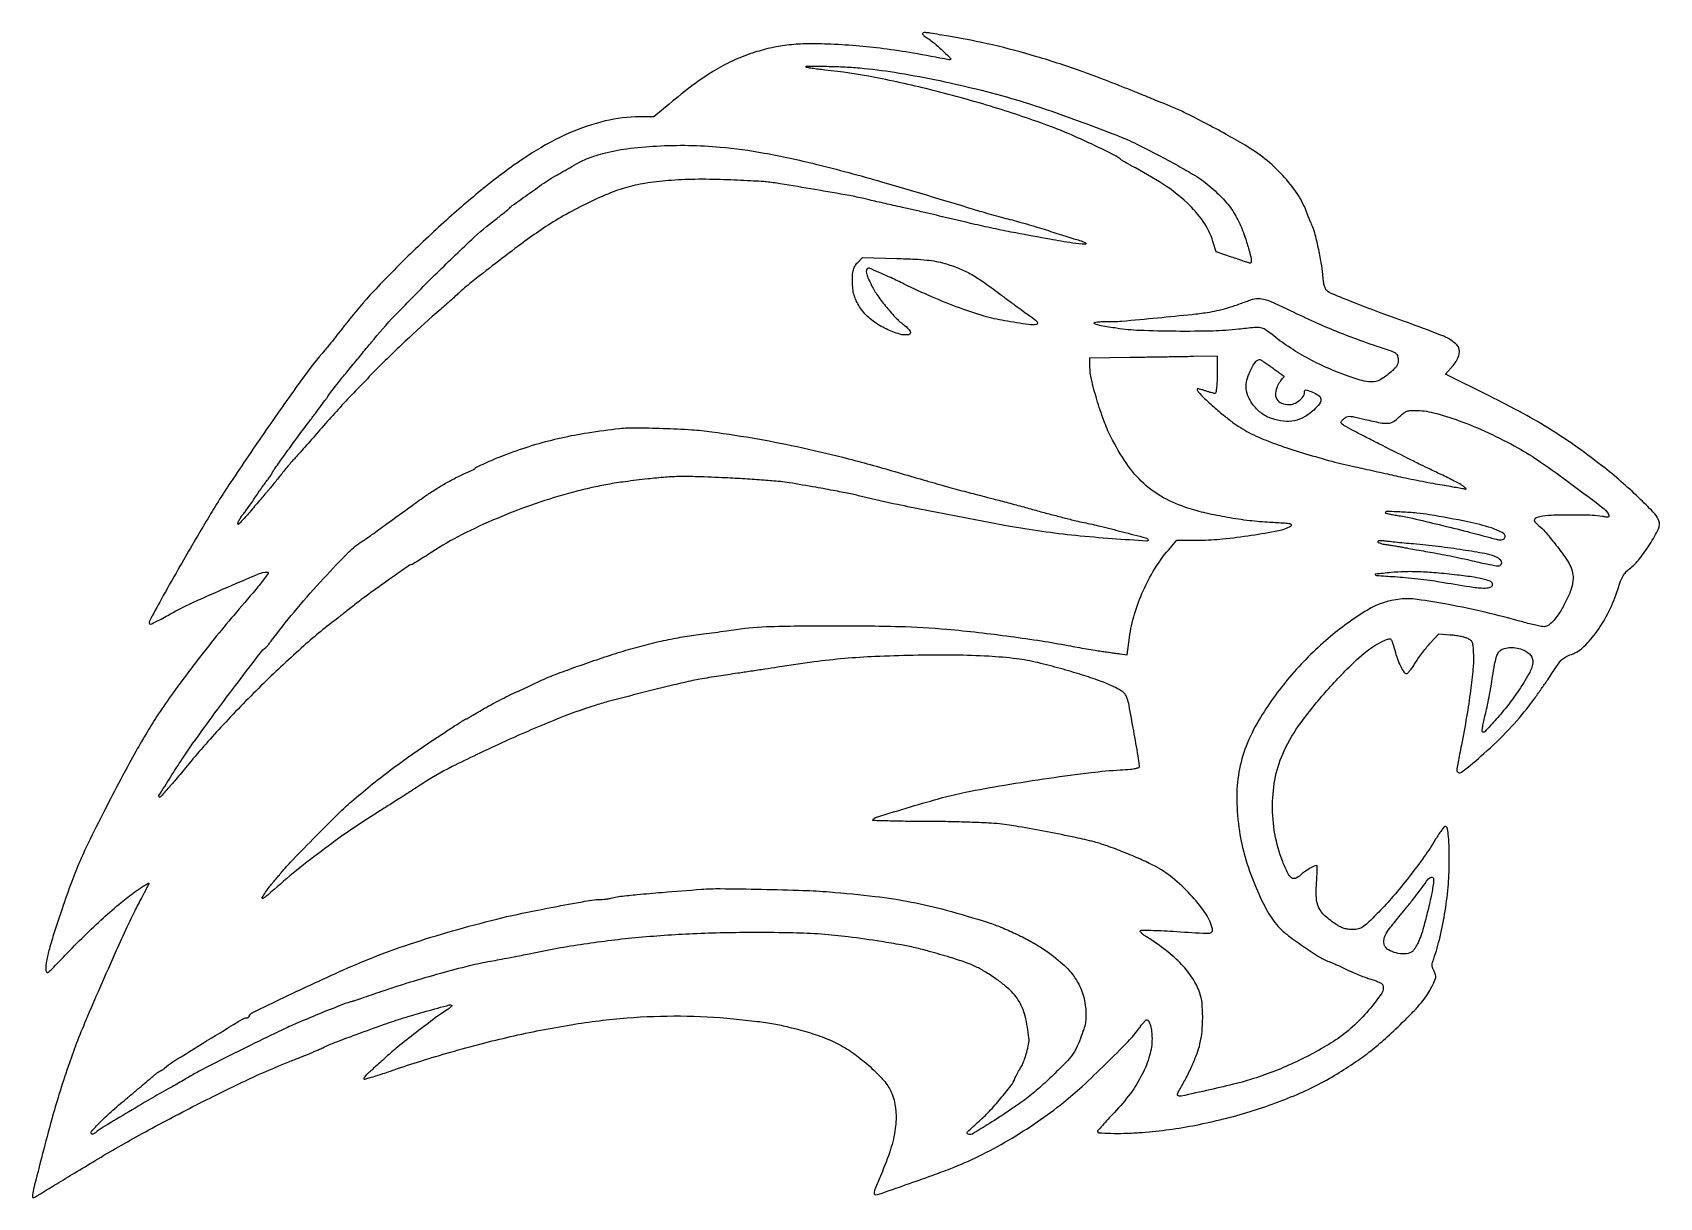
# Model space of a CAD drawing. Extents: x 18 to 883, y 37 to 656.
import ezdxf

# ---------------------------------------------------------------- set-up
doc = ezdxf.new("R2010")
doc.units = 0

msp = doc.modelspace()

# ---------------------------------------------------------------- linework, layer by layer
for points in [[(491, 655.215608, 0.188986), (491.156007, 654.817602, 0.025829), (491.807813, 654.18301, 0.026732), (492.6968, 653.483155, 0.01965), (493.75, 652.80187, -0.030422), (495.163279, 651.843883, -0.007955), (497.307813, 650.136346, -0.008053), (499.692569, 648.109482, -0.008162), (502, 646.015762, -0.004922), (504.971187, 643.174525, -0.056554), (505.992425, 641.924284, -0.463773), (505.845741, 641.444255, -0.151564), (505, 641.35521, 0.006116), (486.046388, 644.876794, 0.01074), (470.281034, 647.259395, 0.011971), (455.690423, 648.790791, 0.010559), (440.419559, 649.700746, 0.014554), (428.684691, 649.809803, 0.024687), (418.887648, 649.130976, 0.027187), (409.902654, 647.561764, 0.023509), (400.685443, 644.96835, 0.027849), (389.916472, 640.704874, 0.029312), (379.877233, 635.333778, 0.024742), (369.206507, 628.043838, 0.012243), (356.377437, 617.81085), (348.254873, 611), (340.811096, 611, 0.058075), (322.411429, 608.855629, 0.045691), (303.368548, 602.473925, 0.039329), (283.227801, 591.645662, 0.024767), (261.5, 576.086809, 0.014399), (240.724566, 558.596544, 0.010944), (218.953231, 538.296526, 0.011126), (199.218261, 518.19581, 0.023371), (184.99926, 501.560114, -0.001614), (181.519414, 497.110718, -0.001732), (178.091807, 492.788036, -0.001638), (175.122806, 489.095122, -0.00821), (173.419659, 487.060114, 0.022206), (161.66928, 472.194028, 0.004594), (142.418579, 444.957694, 0.005061), (123.244539, 416.687094, 0.013444), (110.304767, 396, 0.001582), (95.411993, 370.518336, 0.006055), (86.37856, 354.505579, 0.002717), (80.099387, 342.904035, 0.330295), (80.332419, 341.334248, 0.317339), (80.725678, 341.266409, 0.003462), (83.312093, 342.517945, 0.009186), (86.331636, 344.074521, 0.005661), (89.828931, 346.010913, -0.020703), (101.340216, 351.939427, -0.006166), (119.382419, 360.036841, -0.002797), (138.17, 368.067351, -0.099915), (142.790619, 369, -0.585992), (143.203405, 368.263222, -0.027804), (141.189019, 365.350301, -0.010837), (136.660757, 359.776745, -0.000961), (124.917479, 346, 0.008253), (114.562905, 333.487327, 0.005702), (103.242175, 319.002449, 0.005748), (92.690463, 304.844951, 0.011889), (84.841726, 293.5, 0.010653), (79.098601, 284.342364, 0.007126), (72.902959, 273.635455, 0.005858), (65.84333, 260.670158, 0.003135), (57.41208, 244.5, 0.003698), (48.64622, 227.112532, 0.01229), (43.251908, 215.503612, 0.014256), (38.85951, 204.566792, 0.006438), (33.698271, 190, 0.004093), (29.556001, 177.477348, 0.011724), (26.954253, 168.688842, 0.016206), (25.442528, 162.289046, 0.04993), (25, 157.868576, 0.150549), (25.424533, 156.490578, 0.421745), (26.31775, 156.33277, 0.04425), (28.390702, 158.121012, 0.001802), (35.25, 165.238139, -0.008308), (45.444988, 175.544549, -0.00912), (55.669974, 185.184933, -0.009731), (65.027087, 193.363302, -0.02277), (72.405644, 199.010865, -0.004464), (75.121414, 200.864143, -0.007339), (77.455382, 202.377384, -0.002184), (79.479261, 203.635488, -0.347337), (79.726901, 203.606432, -0.318056), (79.770569, 203.351305, -0.002231), (78.760809, 201.265308, -0.007332), (77.536473, 198.854715, -0.004496), (76.026506, 196.048221, 0.011031), (72.339756, 188.975895, 0.006097), (68.134368, 180.186812, 0.0039), (62.491123, 167.760563, 0.001056), (53.75229, 148, 0.003499), (46.34177, 130.821635, 0.008776), (41.245509, 118.162277, 0.009743), (36.91161, 106.128482, 0.00534), (32.049122, 91.232153, 0.009365), (28.211674, 78.187518, 0.00356), (23.330794, 59.858905, 0.001418), (18.504963, 40.983324, 0.061946), (18, 36.923139, 0.311277), (18.220699, 36.602981, 0.151419), (18.740439, 36.57011, 0.064585), (19.602239, 36.90079, 0.022227), (20.75, 37.588514, -0.009089), (22.734913, 38.849856, -0.000291), (30.863373, 43.80364, -0.000562), (40.459345, 49.629372, -0.00039), (51.316803, 56.192707, -0.010603), (76.254609, 70.528748, -0.007302), (105.07599, 85.751395, -0.007328), (132.904538, 99.423812, -0.016973), (154.264093, 108.658406, 0.00237), (159.991913, 110.938653, 0.002735), (165.429773, 113.168047, 0.002449), (170.016553, 115.104303, 0.015978), (172.284072, 116.161562, -0.020081), (176.017462, 117.865157, -0.006031), (181.829128, 120.158647, -0.003872), (190.580924, 123.41363, -0.000955), (205, 128.618528, -0.011452), (215.107719, 131.986119, -0.006988), (227.181391, 135.519807, -0.001599), (239.492421, 138.894571, -0.268634), (240.782734, 138.550599, -0.399648), (240.788913, 138.30344, -0.025201), (240.225433, 137.740419, -0.026056), (239.396587, 137.066731, -0.015088), (238.336764, 136.341314, 0.017902), (232.015074, 131.961872, 0.004405), (221.957632, 124.308804, 0.004466), (212.014088, 116.459987, 0.016839), (206, 111.2822, -0.001488), (203.29141, 108.801498, -0.001424), (200.528125, 106.300137, -0.00141), (198.076702, 104.106224, -0.005115), (196.5, 102.731776, 0.019874), (195.392404, 101.707193, 0.032904), (194.554203, 100.749159, 0.036141), (194.036107, 99.959664, 0.334839), (194.088776, 99.579629, 0.274099), (194.620251, 99.442893, 0.00208), (199.087936, 100.763478, 0.006862), (204.256372, 102.392251, 0.004257), (210.2804, 104.438986, -0.00846), (224.338049, 109.083801, -0.006067), (240.194857, 113.816782, -0.005974), (256.517401, 118.263661, -0.007142), (272, 122.048456, -0.015765), (304.227442, 128.378285, -0.020614), (334.032008, 132.008178, -0.021908), (362.450825, 133.036295, -0.022733), (390.5, 131.545309, -0.00493), (403.338517, 130.147815, -0.015168), (411.981256, 128.853804, -0.01715), (419.946567, 127.128989, -0.007843), (430.219557, 124.360583, -0.026313), (440.203879, 120.923623, -0.034741), (448.85109, 116.708093, -0.034366), (456.903156, 111.296271, -0.02492), (465.096313, 104.249856, -0.01145), (468.980225, 100.384353, -0.028668), (471.578935, 97.345932, -0.036614), (473.416092, 94.523625, -0.034603), (474.861273, 91.410872, -0.070937), (476.81832, 82.814633, -0.05473), (476.557112, 73.192762, -0.04426), (474.006004, 62.044102, -0.023476), (469.005031, 48.772282, 0.002431), (466.133689, 42.026845, 0.035225), (465.299772, 39.569463, 0.179783), (465.408018, 38.479966, 0.286473), (466.176986, 38, 0.084048), (467.759741, 38.267949, 0.000456), (482.413303, 43.390832, 0.002278), (496.122904, 48.268002, 0.005811), (506.003782, 51.96424, 0.022391), (521.015858, 58.566896, 0.01759), (536.666163, 67.001408, 0.017338), (551.958271, 76.677629, 0.019644), (565.900066, 87.01715, 0.017108), (575.796878, 95.551524, 0.007343), (588.438494, 107.579051, 0.006273), (600.316512, 119.512885, 0.037425), (605.941678, 126.25, -0.011108), (607.30546, 128.069929, -0.016226), (608.592289, 129.604688, -0.011657), (609.711442, 130.797578, -0.20114), (610.194271, 131, -0.288809), (611.222996, 130.351717, -0.042525), (612.13329, 127.941837, -0.039053), (612.783534, 124.702487, -0.030017), (613, 121.100056, -0.070725), (611.702446, 111.972651, -0.046817), (607.808716, 102.109502, -0.041326), (601.521832, 91.905006, -0.030783), (593.034996, 81.753467, 0.002268), (589.57136, 78.060245, 0.003639), (586.65403, 74.87495, 0.000773), (584.121264, 72.060074, 0.18485), (584, 71.743275, 0.396843), (584.719576, 70.97943, 0.006701), (591.018962, 70.687773, 0.014172), (598.273135, 70.654964, 0.011693), (606, 71.019977, 0.028695), (634.634493, 74.704244, 0.026571), (663.418316, 81.701337, 0.027471), (690.144603, 91.35206, 0.038997), (712.556417, 103.003029, 0.010922), (722.317369, 109.387029, 0.017987), (730.244, 115.252129, 0.01719), (737.972376, 121.8596, 0.008962), (747.163778, 130.589772, 0.008389), (752.335774, 135.855397, 0.017407), (756.154297, 140.166863, 0.021921), (759.007888, 143.95039, 0.031472), (761.163778, 147.551579, 0.007136), (763.194581, 151.627528, 0.065589), (763.809357, 153.501631, 0.125001), (763.716926, 154.973247, 0.051498), (762.906824, 156.815202, -0.035687), (762.22092, 158.250103, -0.061135), (761.890008, 159.532979, -0.067275), (761.89498, 160.768989, -0.054274), (762.219691, 162.057789, 0.029174), (765.715927, 173.484632, 0.018293), (768.521376, 187.182909, 0.017999), (770.377739, 201.44493, 0.023287), (770.995979, 214.625, 0.006276), (770.882322, 223.905425, 0.023792), (770.462816, 229.691611, 0.036999), (769.783967, 233.148406, 0.430082), (768.693155, 233.731052, 0.147337), (768.118825, 233.325938, 0.008568), (766.810694, 231.593597, 0.012404), (765.318646, 229.435128, 0.008768), (763.746916, 226.941989, -0.019281), (757.706021, 217.791862, -0.010469), (749.624165, 207.004926, -0.010462), (741.052324, 196.509723, -0.018352), (733.472707, 188.25, -0.004346), (727.562201, 182.368739, -0.046165), (724.928499, 180.230403, -0.098251), (722.695646, 179.302575, -0.049529), (719.648584, 179, -0.030765), (717.297896, 179.144776, -0.04007), (715.186911, 179.579555, -0.040787), (713.202072, 180.337428, -0.033737), (711.230128, 181.450112, -0.034999), (704.938255, 186.244566, -0.102417), (701.673591, 190.578814, -0.098891), (700.336191, 195.943914, -0.031317), (700.464313, 204.232966, 0.006642), (700.68241, 207.594716, 0.011133), (700.765167, 210.424684, 0.00491), (700.758483, 212.769865, 0.410508), (700.525413, 213, 0.119251), (699.165935, 212.671085, 0.014392), (696.447823, 211.173642, 0.018131), (693.745777, 209.447112, 0.04517), (691.946819, 207.946819, -0.099295), (689.323826, 206.200225, -0.264431), (687.171404, 206.476185, -0.120797), (685.107372, 208.9984, -0.017975), (682.47372, 215.067059, -0.04927), (678.31892, 229.790335, -0.047163), (677.042321, 245.262335, -0.04823), (678.682807, 260.348176, -0.05751), (683.17608, 273.925444, -0.051203), (692.218084, 289.119661, -0.022821), (706.966078, 307.180854, -0.022245), (722.881494, 323.434945, -0.070039), (735.347493, 332.177278, -0.023067), (736.891224, 332.877094, -0.033757), (738.310627, 333.334906, -0.035891), (739.452746, 333.534212, -0.241698), (739.971553, 333.331022, -0.087536), (740.325103, 332.752529, -0.009422), (740.872887, 331.275363, -0.01135), (741.456537, 329.47548, -0.008911), (742.009767, 327.5, 0.022915), (743.442989, 322.884036, 0.029598), (745.195298, 318.808412, 0.027585), (746.966876, 315.717081, 0.260224), (748.270324, 315.028362, 0.197279), (748.916732, 315.311323, 0.01888), (750.088596, 316.618495, 0.021802), (751.405266, 318.352217, 0.015471), (752.733406, 320.401752, -0.016253), (754.309891, 322.826218, -0.008719), (756.402863, 325.718092, -0.008673), (758.642633, 328.596476, -0.013426), (760.684646, 330.994147), (765.40248, 336.241513), (771.5494, 335.748098, -0.016365), (774.115627, 335.457328, -0.01484), (776.743078, 334.992147, -0.015048), (779.06911, 334.435234, -0.045235), (780.59816, 333.86753, -0.057719), (782.279082, 332.810809, -0.137461), (783.130219, 331.621237, -0.069619), (783.543338, 329.671806, -0.007449), (783.797789, 325.043025, -0.033495), (783.596294, 317.567475, -0.009434), (782.282878, 305.971029, -0.008902), (780.200892, 292.143897, -0.006774), (777.446006, 277.073152, 0.001171), (776.508599, 272.251109, 0.001779), (775.718514, 268.05489, 0.000645), (775.055314, 264.4362, 0.045023), (775, 263.823152, 0.623607), (777.464546, 262.615565, 0.016793), (789.440007, 272.563435, 0.020718), (802.666321, 285.342169, 0.028017), (813.439968, 298, 0.005263), (816.573454, 302.220803, 0.003639), (820.033678, 307.059375, 0.003669), (823.291732, 311.758925, 0.007512), (825.763303, 315.5, -0.009469), (828.85988, 320.147473, -0.048978), (830.857642, 322.497472, -0.071869), (832.909682, 323.977577, -0.035329), (835.867818, 325.265914, 0.108298), (842.540514, 329.411133, 0.044562), (849.519286, 337.528809, 0.040651), (855.834065, 348.068781, 0.037529), (860.556185, 359.772397, -0.011776), (862.077538, 364.184765, -0.039217), (863.365796, 366.964539, -0.055167), (864.804774, 368.969173, -0.046629), (866.724682, 370.739171, 0.062208), (872.098922, 376.01185, 0.029344), (877.692641, 383.981075, 0.024425), (882.132626, 392.022197, 0.193096), (882.441803, 396.183362, 0.112593), (880.252795, 399.905969, 0.010284), (872.673807, 407.622886, 0.013494), (863.457585, 416.154801, 0.012667), (853.602029, 424.364473, 0.012186), (839.129881, 435.248833, 0.015512), (825.243973, 444.535052, 0.014715), (810.227485, 453.313205, 0.00936), (792.274212, 462.679249), (769.048424, 474.248112), (773.072941, 478.820205, 0.11583), (776.334154, 484.917387, 0.268954), (775.023991, 489.746065, 0.098494), (768.048377, 494.356426, 0.011809), (750.704564, 500.964894, -0.003755), (734.834877, 506.72071, -0.005169), (720.668676, 512.146664, -0.002722), (708.662666, 516.963807, -0.081667), (705.89236, 518.662219, -0.116309), (705.146079, 519.693831, -0.037287), (704.546938, 521.500888, -0.028898), (704.072461, 523.997194, -0.01346), (703.733089, 527.276153, 0.024247), (702.960573, 533.439018, 0.010541), (701.366644, 541.540459, 0.009439), (699.517734, 549.289377, 0.046783), (697.996952, 553.5, -0.010781), (697.505419, 554.605029, -0.002523), (696.731284, 556.478059, -0.0026), (695.862576, 558.642464, -0.002551), (695.010811, 560.829562, 0.056919), (690.100816, 570.260932, 0.038244), (682.547298, 579.791984, 0.036299), (673.100023, 588.621605, 0.0366), (662.5, 595.965382, 0.007526), (652.422742, 601.704016, 0.005224), (640.87304, 607.896632, 0.004906), (630.10607, 613.391693, 0.019571), (623.350074, 616.432706, -0.00042), (620.202397, 617.706959, -0.000107), (615.105959, 619.776382, -0.000109), (609.28899, 622.141316, -0.000111), (603.5, 624.497847, 0.01012), (576.387436, 634.906933, 0.014127), (551.717253, 643.029736, 0.015273), (528.274703, 649.247915, 0.016065), (504.886736, 653.906416, 0.000629), (495.127781, 655.513613, 0.016993), (492.528177, 655.848144, 0.091561), (491.404801, 655.748335, 0.336828)], [(457.650758, 637.01701, -0.016963), (476.090353, 634.720888, -0.010777), (497.384751, 630.860018, -0.010406), (519.604731, 625.850924, -0.011423), (540.911555, 620.059895, -0.010393), (556.7996, 614.987829, -0.005611), (576.157352, 608.118099, -0.005137), (594.371349, 601.209966, -0.022218), (604.946455, 596.522675, -0.005359), (616.099403, 590.824179, -0.005978), (626.72577, 585.087295, -0.005483), (635.661844, 579.995054, -0.03218), (640.13817, 576.976718, -0.025912), (648.544309, 569.76001, -0.044568), (654.62881, 562.82962, -0.047238), (659.154407, 555.228369, -0.033621), (662.79109, 546, -0.006755), (664.752118, 539.53857, -0.030177), (665.61899, 535.676849, -0.076826), (665.633367, 533.660983, -0.476627), (664.86243, 533.204055, 0.005764), (663.964353, 533.524768, 0.000425), (661.492932, 534.372997, 0.000591), (658.543111, 535.378725, 0.000448), (655.304997, 536.475238), (647.109994, 539.2421), (645.363972, 544.79316, 0.074616), (640.176531, 555.431365, 0.054955), (631.594081, 565.367003, 0.043736), (619.110536, 575.078111, 0.022523), (602, 585.072997, -0.006461), (600.167189, 586.066088, -0.006682), (598.38125, 587.095404, -0.006479), (596.858821, 588.027066, -0.02838), (596, 588.63872, 0.0545), (591.879246, 591.260961, 0.004824), (580.755014, 596.609606, 0.006952), (569.014891, 601.917711, 0.013615), (559.5, 605.756705, 0.014784), (529.106579, 616.055367, 0.01288), (496.733974, 625.062856, 0.013297), (465.601057, 631.993048, 0.02234), (439.113082, 635.935755, -0.004857), (435.490366, 636.346159, -0.00736), (432.348914, 636.780015, -0.003332), (429.694955, 637.20456, -0.156282), (429.215148, 637.451519, -0.669804), (429.455928, 638.029143, -0.002697), (438.892841, 637.935859, -0.007961), (448.745451, 637.62835, -0.01071)], [(383.5, 595.001277, -0.023614), (406.900134, 591.793797, -0.014367), (434.194418, 585.914137, -0.01041), (469.246973, 576.52453, -0.003901), (518, 561.957437, 0.003992), (522.359428, 560.655728, 0.002276), (527.646875, 559.148844, 0.002273), (532.982586, 557.680564, 0.003765), (537.5, 556.49595, -0.005487), (542.085977, 555.276456, -0.003056), (547.646875, 553.695505, -0.003048), (553.254132, 552.027121, -0.004934), (558, 550.532165, 0.001558), (562.459871, 549.094134, 0.001324), (567.178125, 547.60276, 0.001334), (571.482042, 546.267473, 0.00376), (574.5, 545.364754, -0.062055), (577.673043, 543.996669, -0.77995), (577.464968, 543.286508, -0.029408), (570.831316, 543.937443, -0.00548), (558.762083, 545.979057, -0.001375), (540.705684, 549.288688, -0.005744), (529.86373, 551.435948, -0.005521), (518.87879, 553.869934, -0.001203), (500, 558.320156, 0.000995), (493.716756, 559.804039, 0.000755), (486.821875, 561.406911, 0.000763), (480.348642, 562.891053, 0.001784), (475.5, 563.976746, -0.000987), (471.25838, 564.91942, -0.000838), (466.782481, 565.931326, -0.000845), (462.70926, 566.86662, -0.002381), (459.865892, 567.538854, 0.015069), (452.143546, 569.158874, 0.001554), (433.813401, 572.372233, 0.001485), (415.40973, 575.483312, 0.016382), (408, 576.465109, 0.010677), (405.276613, 576.676923, 0.00142), (399.513774, 576.985104, 0.001644), (392.678333, 577.308653, 0.00138), (385.42987, 577.607828, 0.012979), (370.017972, 577.801012, 0.016838), (355.905484, 577.135883, 0.018728), (343.47722, 575.659714, 0.031396), (333.212691, 573.381113, 0.029581), (323.681272, 570.005619, 0.014715), (312.024875, 564.674775, 0.014423), (300.069753, 558.340865, 0.018614), (289.5, 551.812754, 0.011861), (279.657065, 544.871328, 0.004075), (265.735832, 534.373945, 0.003687), (252.23541, 523.861216, 0.018808), (245, 517.68482, -0.00385), (243.191974, 516.045457, -0.001253), (240.497188, 513.65171, -0.001249), (237.489842, 511.007126, -0.001407), (234.586172, 508.480934, 0.010366), (218.28025, 493.773332, 0.008204), (201.251801, 477.226809, 0.008078), (184.456271, 459.808118, 0.00901), (168.844719, 442.468742, -0.001112), (165.309192, 438.414943, -0.0012), (161.843284, 434.477869, -0.001131), (158.853487, 431.113381, -0.005761), (157.16427, 429.264431, 0.010025), (155.693432, 427.626678, 0.003809), (153.705504, 425.286008, 0.003771), (151.582861, 422.708523, 0.004605), (149.637854, 420.264431, -0.002512), (147.744488, 417.864679, -0.002324), (145.777847, 415.421036, -0.002318), (144.006886, 413.261892, -0.007775), (142.818303, 411.871011, 0.002812), (141.529918, 410.393295, 0.000586), (139.286773, 407.784948, 0.000615), (136.69036, 404.751113, 0.000581), (134.051562, 401.652782, -0.005077), (131.551378, 398.770123, -0.008507), (129.384968, 396.405266, -0.002894), (127.508394, 394.44831, -0.418666), (127.220541, 394.446125, -0.305829), (127.097006, 395.082272, -0.020899), (127.926886, 396.8288, -0.028078), (129.039137, 398.677969, -0.039562), (130.243452, 400.177224, 0.031631), (130.980453, 401.065522, 0.003126), (132.599639, 403.31885, 0.003935), (134.493406, 406.034419, 0.003112), (136.5, 409, -0.003112), (138.506594, 411.965581, -0.003935), (140.400361, 414.68115, -0.003126), (142.019547, 416.934478, -0.031631), (142.756548, 417.822776, 0.025822), (143.320419, 418.48657, 0.012057), (143.984045, 419.39974, 0.01191), (144.635737, 420.393331, 0.016325), (145.170747, 421.319043, -0.029414), (147.002259, 424.304917, -0.003423), (151.531444, 430.704904, -0.003682), (157.488828, 438.874319, -0.001982), (164.946107, 448.86092, 0.000836), (168.331557, 453.373015, 0.001076), (171.427919, 457.532854, 0.00082), (174.010374, 461.029876, 0.009372), (175, 462.428766, -0.013903), (177.153276, 465.414784, -0.004255), (180.569628, 469.806964, -0.00365), (184.993119, 475.31211, -0.002017), (190.472714, 481.97549, 0.000014), (193.309813, 485.397457, 0.000016), (196.023235, 488.670638, 0.000014), (198.325895, 491.448654, 0.000088), (199.5, 492.865729, -0.018652), (212.369955, 507.275085, -0.006588), (231.831644, 526.967584, -0.006235), (251.469336, 545.844435, -0.025503), (264.08967, 556.521535, 0.001898), (266.582134, 558.435984, 0.002763), (268.763841, 560.144312, 0.001372), (270.603843, 561.609785, 0.04766), (271, 561.994362, -0.059515), (272.972361, 563.820512, -0.00181), (282.027938, 570.345923, -0.003175), (290.776458, 576.518509, -0.024855), (295, 579.157029, 0.001434), (297.013683, 580.287537, 0.00091), (299.353125, 581.615394, 0.000914), (301.644848, 582.927245, 0.001694), (303.5, 584.002074, -0.010255), (308.420508, 586.741459, -0.020249), (312.452643, 588.674264, -0.022001), (316.401224, 590.17182, -0.014817), (321.023606, 591.545551, -0.032596), (333.868224, 594.070187, -0.018415), (349.677562, 595.530085, -0.01757), (366.743964, 595.873519, -0.018499)], [(502.838639, 533.103335, -0.022829), (510.126236, 530.592213, -0.031691), (516.37103, 527.645849, -0.026118), (523.024714, 523.50737, -0.010119), (531.804995, 517.12048, 0.002261), (536.517129, 513.578252, 0.002232), (541.281289, 510.063465, 0.002191), (545.480557, 507.022419, 0.008589), (548.111967, 505.201955, -0.047105), (551.98058, 502.059586, -0.605295), (551.559951, 500.670997, -0.08454), (547.31063, 500.588649, -0.005048), (534.604189, 502.631364, -0.029399), (523.766904, 505.14913, -0.015921), (510.765212, 509.441818, -0.014433), (496.37098, 515.184372, -0.011604), (481.230558, 522.158717, 0.004486), (474.15647, 525.540222, 0.007142), (468.039725, 528.291244, 0.00239), (462.75484, 530.548022, 0.242698), (461.980558, 530.487984, 0.19405), (461.228772, 529.465263, 0.117012), (461.201933, 527.939248, 0.052017), (462.000271, 525.524693, 0.010038), (463.977169, 521.361603, 0.037431), (467.21156, 515.944213, 0.01943), (471.993464, 509.678952, 0.01932), (477.142097, 503.918948, 0.046118), (481.486256, 500.180642, -0.098602), (484.454233, 497.031673, -0.526459), (483.674106, 495.236415, -0.124404), (478.943189, 495.500914, -0.031497), (471.697491, 498.280955, -0.054319), (464.706417, 502.451357, -0.062658), (459.145572, 507.860272, -0.068011), (455.45297, 514.044523, -0.086767), (453.945757, 520.5, -0.013309), (453.787732, 525.827909, -0.0499), (454.110415, 529.155006, -0.07683), (454.985377, 531.55375, -0.070687), (456.562942, 533.653852), (459.125885, 536.216794), (477.312942, 535.739803, -0.004435), (487.006413, 535.399511, -0.014741), (493.364969, 534.931689, -0.021449), (498.245082, 534.215018, -0.024375)], [(686.5, 508.095569, 0.007443), (699.344181, 502.040241, 0.010511), (710.972403, 497.060233, 0.010018), (723.217414, 492.401065, 0.005926), (738, 487.30968, -0.013168), (741.199011, 486.155799, -0.084503), (742.668732, 485.27258, -0.136512), (743.423414, 484.144787, -0.055446), (743.807638, 482.320704, -0.055036), (743.784472, 480.557202, -0.088136), (743.34229, 479.122229, -0.067753), (742.335153, 477.681329, -0.02143), (740.470163, 475.8267, -0.040875), (735.206446, 471.757892, -0.115444), (730.863335, 470.18984, -0.093145), (725.725853, 470.545638, -0.021094), (717.329678, 473.116032, -0.019765), (706.060856, 477.601065, -0.020849), (695.38506, 482.890382, -0.021504), (685.513897, 488.870619, -0.024699), (676.656201, 495.425517, 0.028232), (673.195634, 497.948793, 0.10588), (670.695776, 498.897176, 0.061191), (667.388419, 498.994433, 0.005318), (659, 498.123386, -0.022462), (645.308749, 497.174584, -0.00803), (625.727341, 497.013739, -0.007754), (606.407088, 497.464999, -0.028176), (594.186519, 498.631893, -0.005795), (585.904666, 499.994984, -0.052521), (582.386254, 501.005425, -0.727841), (582.437399, 501.713115, -0.049691), (585.5, 502.147873, -0.002415), (587.560937, 502.223923, -0.002428), (589.61875, 502.279907, -0.002369), (591.413198, 502.311503, -0.009749), (592.5, 502.304299, 0.029449), (596.996159, 502.451626, 0.000852), (616.020414, 504.232542, 0.001482), (634.252469, 506.025181, 0.012901), (642.329092, 507.054596, 0.017416), (647.414241, 508.018869, 0.014316), (652.767285, 509.390617, 0.013262), (658.44284, 511.183714, 0.010399), (664.5, 513.417635, -0.068978), (668.491919, 514.379265, -0.084199), (672.31933, 514.113409, -0.046408), (677.380668, 512.3792, -0.008145)], [(647.609591, 474, -0.007205), (647.499818, 469.556991, -0.020834), (647.251534, 466.489898, -0.022665), (646.901209, 464.421254, -0.353095), (646.379062, 464, -0.059358), (645.714239, 464.079204, -0.008289), (644.370756, 464.427595, -0.009381), (642.78801, 464.8983, -0.007839), (641.125727, 465.455641, 0.011378), (639.543246, 465.973797, 0.020053), (638.211932, 466.31881, 0.016272), (637.182388, 466.507146, 0.458375), (637, 466.349997, 0.18907), (637.606043, 464.804599, 0.01141), (641.141741, 461.160329, 0.015195), (645.821126, 456.824469, 0.009121), (651.621511, 451.95191, 0.012514), (656.67706, 448.06528, 0.020999), (661.13277, 445.092277, 0.021774), (665.705234, 442.577307, 0.014808), (671.104419, 440.103038, 0.017949), (681.250836, 436.235174, 0.008455), (694.603951, 431.937263, 0.00841), (708.622606, 427.941557, 0.012597), (721, 424.969573, -0.001243), (725.749403, 423.942637, -0.000751), (731.370704, 422.703685, -0.000752), (736.949991, 421.456386, -0.001322), (741.559844, 420.405714, 0.004914), (746.267275, 419.368323, 0.00254), (752.17203, 418.159076, 0.002524), (758.255704, 416.977255, 0.003826), (763.559844, 416.016603, -0.000421), (768.314987, 415.188782, -0.000527), (772.726954, 414.412082, -0.000424), (776.429112, 413.753083, -0.004086), (778, 413.458816, 0.003717), (779.696747, 413.139675, 0.347166), (779.904063, 413.250205, 0.332759), (779.8494, 413.483896, 0.003572), (778.5, 414.600803, 0.042583), (777.229677, 415.468295, 0.005981), (774.44375, 416.997767, 0.006793), (771.09246, 418.727719, 0.005727), (767.5, 420.469668, -0.001396), (760.802651, 423.645785, -0.003258), (755.812429, 426.069471, -0.00173), (749.316065, 429.305164, -0.000165), (733.5, 437.257745, -0.002025), (726.855205, 440.635407, -0.002853), (720.960221, 443.704655, -0.001665), (716.015076, 446.336435, -0.039243), (714.683732, 447.191375, -0.026726), (713.630989, 448.083016, -0.229325), (713.417541, 448.643669, -0.174187), (713.698318, 449.252677, -0.014582), (714.970239, 450.473067, -0.070322), (716.504506, 451.51183, -0.12092), (718.004632, 451.837955, -0.048226), (720.309395, 451.553073, -0.003864), (726.286507, 450.171926, 0.009761), (734.392175, 448.399361, 0.067308), (738.44941, 448.150103, 0.119309), (741.36584, 449.086087, 0.059408), (744.433333, 451.5, -0.024235), (746.49806, 453.373721, -0.070707), (748.137452, 454.372763, -0.073702), (749.951102, 454.85326, -0.027969), (752.572322, 455, -0.063802), (762.617838, 453.712903, -0.023338), (776.324048, 449.450064, -0.021604), (791.762711, 443.078659, -0.018277), (807.5, 435.061893, -0.02489), (819.316262, 427.695295, -0.007965), (836.126871, 415.613439, -0.003213), (853.280627, 402.693773, -0.151356), (855.777175, 399.184988, -0.193944), (855.740105, 398.616835, -0.239191), (855.323678, 398.298322, -0.078987), (854.336625, 398.272907, -0.013386), (852.470032, 398.5716, 0.03826), (846.92315, 399.178403, 0.007223), (836.72866, 399.362262, 0.007381), (826.521354, 399.248209, 0.035652), (820.75, 398.685409, 0.025082), (817.403523, 397.941864, 0.216901), (816.259887, 396.986437, 0.304149), (816.439282, 395.739427, 0.042747), (818.437972, 393.870131, -0.049771), (821.777204, 390.658147, -0.009192), (827.197492, 384.050167, -0.009801), (832.392145, 377.202611, -0.039432), (835.137372, 372.730729, -0.072815), (836.531984, 368.610442, -0.07278), (836.687237, 364.262596, -0.05974), (835.545881, 359.364802, -0.03036), (833.026792, 353.552785, -0.019936), (829.780006, 347.742245, -0.040216), (826.692023, 343.505323, -0.053167), (823.845958, 340.830666, -0.163464), (821.373036, 340, -0.047153), (819.914559, 340.137849, -0.006965), (817.011289, 340.733632, -0.007801), (813.591782, 341.541262, -0.006638), (810.008994, 342.497471, 0.01064), (790.073116, 347.647596, 0.011826), (770.624197, 351.749868, 0.011084), (753.934808, 354.47849, 0.061085), (744.840128, 354.641079, 0.110172), (727.501697, 348.825907, 0.041475), (706.636725, 333.741531, 0.039199), (686.21284, 313.242894, 0.042216), (669.79328, 290.283833, 0.040696), (663.052025, 276.508328, 0.050215), (659.193425, 262.748861, 0.048018), (658.054196, 248.002322, 0.03279), (659.472314, 231.243418, 0.033436), (662.512365, 217.442831, 0.025744), (667.585917, 202.875535, 0.026314), (673.744902, 189.76709, 0.057547), (680.063022, 180.665743, 0.04904), (684.578825, 176.450336, 0.011628), (692.912177, 170.377545, 0.011581), (701.513685, 164.701006, 0.049856), (707, 161.979093, -0.012025), (708.780264, 161.257768, -0.003887), (711.38125, 160.106256, -0.003873), (714.254752, 158.780388, -0.004339), (717, 157.45859, 0.011993), (719.91112, 156.111417, 0.008079), (723.293609, 154.708047, 0.008141), (726.611828, 153.455877, 0.015973), (729.297391, 152.587865, -0.017892), (731.555739, 151.848354, -0.023799), (733.545252, 151.007625, -0.022277), (735.091362, 150.179063, -0.168541), (735.617176, 149.55524, -0.24953), (735.070111, 145.117775, -0.023531), (728.127326, 136.149695, -0.029571), (719.415465, 127.074369, -0.04381), (710.703469, 120.324943, -0.016594), (700.456211, 114.204829, -0.016114), (689.72628, 108.714087, -0.015957), (678.558654, 103.875615, -0.015511), (667, 99.709809, -0.018443), (657.96915, 97.132351, -0.005283), (643.798233, 93.805845, -0.001281), (628.484961, 90.422661, -0.187914), (626.717376, 90.701786, -0.304229), (626.535571, 91.076222, -0.042991), (626.736463, 91.955669, -0.037059), (627.191894, 93.080899, -0.022982), (627.881356, 94.32918, 0.018514), (631.184362, 100.185106, 0.01452), (634.339854, 106.759359, 0.014809), (636.937062, 113.098519, 0.031941), (638.471591, 118.141824, 0.034414), (639.580557, 124.897247, 0.023824), (639.938831, 132.634992, 0.023994), (639.577576, 139.94949, 0.057832), (638.434475, 145.238284, 0.063018), (634.68905, 152.908194, 0.04495), (628.747649, 160.407946, 0.038572), (620.585482, 167.7696, 0.024993), (610.135567, 175.023528, -0.019466), (608.484508, 176.142803, -0.041462), (607.323275, 177.156265, -0.066483), (606.732312, 177.953982, -0.400007), (606.851264, 178.408076, -0.14186), (607.715896, 178.648985, -0.002737), (612.397619, 178.576044, -0.006376), (617.896786, 178.390085, -0.004202), (624.215697, 178.042463, 0.000988), (640.122461, 177.064817, 0.037215), (643.72258, 177.118783, 0.283827), (644.936267, 178.027136, 0.1651), (645.026502, 179.907594, 0.083271), (641.102043, 188.126936, 0.035072), (633.363168, 197.663086, 0.034598), (623.858, 206.514186, 0.050619), (614.298528, 212.769899, 0.015064), (606.809991, 216.370524, 0.009658), (597.919689, 220.116128, 0.009695), (589.172513, 223.408982, 0.020209), (582.217034, 225.562383, 0.013808), (572.376388, 227.88949, 0.004134), (557.260569, 230.895942, 0.004145), (542.084299, 233.654046, 0.013595), (532, 235.119384, 0.01707), (526.154282, 235.605539, 0.00386), (516.198136, 236.015119, 0.003975), (504.642799, 236.30921, 0.00374), (492.847443, 236.427352, -0.002361), (481.890751, 236.506876, -0.004031), (472.741783, 236.690269, -0.000766), (464.796786, 236.925807, -0.576298), (464.638149, 237.220372, -0.182231), (466.624366, 238.757683, -0.001712), (484.580016, 244.208846, -0.006249), (501.679684, 249.104184, -0.017161), (513.894757, 251.990152, -0.008079), (534.539855, 255.779601, -0.00541), (558.26513, 259.4759, -0.005304), (580.60367, 262.46744, -0.015729), (596, 263.873373, 0.005249), (601.516701, 264.260759, 0.030487), (604.402979, 264.672086, 0.068666), (605.926223, 265.210281, 0.306314), (606.357207, 266, 0.019389), (605.640897, 271.326337, 0.001743), (603.283121, 284.588654, 0.001256), (600.782172, 298.182727, 0.03161), (599.854403, 301.852126, 0.064587), (598.962654, 303.74709, 0.079587), (597.665056, 305.203854, 0.049923), (595.522286, 306.621609, 0.0115), (591.638743, 308.554209, 0.024966), (585.126943, 311.222057, 0.008812), (575.554618, 314.407922, 0.00827), (564.321981, 317.724739, 0.007012), (552.351714, 320.865043, 0.03111), (540.971493, 322.939857, 0.014984), (526.197452, 324.245897, 0.01241), (508.024945, 324.852849, 0.007014), (485.983345, 324.732482, 0.005967), (465.862671, 324.1, 0.01093), (449.488736, 323.030622, 0.011104), (433.351034, 321.260013, 0.006394), (414, 318.448604, -0.001118), (407.261082, 317.396817, -0.000833), (399.821875, 316.265443, -0.000842), (392.80522, 315.222366, -0.001915), (387.5, 314.463574, 0.004115), (382.739704, 313.761331, 0.003117), (377.528125, 312.91532, 0.003151), (372.645598, 312.059766, 0.007327), (369, 311.341912, 0.007773), (358.800782, 309.011622, 0.001797), (341.70404, 304.759539, 0.001417), (324.596921, 300.387926, 0.014164), (317.5, 298.336806, 0.019696), (295.099202, 290.183713, 0.009816), (267.386348, 278.20209, 0.009514), (241.032903, 265.577783, 0.029509), (223.977497, 255.704268, -0.003029), (219.981549, 253.099311, -0.001063), (214.212836, 249.405619, -0.001056), (207.851792, 245.370572, -0.001236), (201.799505, 241.570178, 0.011644), (186.649505, 231.611534, 0.010265), (171.319094, 220.543143, 0.010314), (156.540044, 208.91859, 0.012131), (143.048156, 197.289572, -0.016349), (142.078926, 196.468313, -0.02635), (141.196912, 195.841879, -0.02437), (140.474344, 195.431859, -0.323862), (140.189064, 195.477602, -0.347002), (140.122258, 196.044061, -0.006137), (141.871792, 198.816819, -0.014745), (143.760934, 201.55084, -0.02779), (145.467087, 203.619343, 0.009817), (146.096238, 204.328584, 0.001073), (147.506978, 205.990447, 0.001313), (149.177156, 207.977064, 0.00106), (150.960923, 210.119343, -0.019429), (156.438013, 216.226415, -0.0026), (168.536018, 228.575643, -0.002811), (180.755068, 240.781337, -0.015954), (187.5, 247.031247, -0.009386), (197.395298, 255.309347, -0.007945), (208.153872, 263.693365, -0.007803), (219.39607, 271.89863, -0.008112), (230.745681, 279.641013, -0.001213), (237.39238, 283.995815, -0.001965), (243.068413, 287.663298, -0.000283), (248.120459, 290.895503, -0.143113), (248.478067, 291, 0.129336), (248.821417, 291.090326, 0.001613), (250.80979, 292.222768, 0.004626), (253.103364, 293.567202, 0.002998), (255.732387, 295.162613, -0.011798), (259.061443, 297.103508, -0.005047), (263.596389, 299.54662, -0.00499), (268.484583, 302.054768, -0.006548), (273, 304.241522, -0.000025), (277.413586, 306.307772, -0.000023), (281.992175, 308.450731, -0.000023), (286.103218, 310.374404, -0.000071), (288.866979, 311.667011, -0.018554), (294.714481, 314.140863, -0.004224), (304.802812, 317.876946, -0.004405), (316.411485, 321.949675, -0.00451), (328, 325.784686, -0.01012), (338.738151, 328.992941, -0.010369), (349.510974, 331.736285, -0.010791), (359.905423, 333.919596, -0.014092), (369.5, 335.441129, 0.001439), (374.54173, 336.110373, 0.000815), (380.646875, 336.948799, 0.000813), (386.799345, 337.814137, 0.001338), (392, 338.568429, -0.030879), (410.175531, 340.116528, -0.005625), (443.984528, 340.521626, -0.00641), (478.774508, 340.101062, -0.01627), (504, 338.650406, -0.00572), (520.703797, 336.950484, -0.005261), (537.837532, 334.82574, -0.005432), (554.189586, 332.441856, -0.007984), (568.5, 329.961829, 0.002451), (573.187867, 329.095868, 0.002042), (578.178125, 328.22034, 0.00206), (582.752427, 327.456422, 0.005604), (586, 326.965117, -0.000165), (588.753, 326.579218, -0.000142), (591.65006, 326.171315, -0.000143), (594.280951, 325.799364, -0.00041), (596.106586, 325.539202), (599.713172, 325.02223), (601.020431, 334.261115, -0.036487), (603.718214, 346.704358, -0.033037), (608.262525, 359.057826, -0.033223), (614.361604, 370.632388, -0.038079), (621.699957, 380.75), (626.154646, 386), (638.327323, 386.018197, 0.02493), (650.519572, 386.644766, 0.012609), (665.781269, 388.584393, 0.010274), (680.176758, 391.087767, 0.072602), (686.858737, 393.433969, 0.381914), (687.09923, 394.075747, 0.262386), (686.460919, 394.598811, 0.027896), (683.389028, 394.961455, 0.002477), (675.604771, 395.403888, -0.017004), (664.779756, 396.335231, -0.013255), (653.097513, 398.057087, -0.013441), (641.786501, 400.346708, -0.020396), (632.110605, 402.997439, -0.048219), (619.123166, 408.558098, -0.061683), (608.572881, 416.155767, -0.056541), (599.542357, 426.651307, -0.032826), (591.098175, 441, -0.028956), (587.361575, 449.635033, -0.015122), (583.670193, 460.764524, -0.014008), (580.782055, 471.534521, -0.058563), (580, 478.188612), (580, 482.960225), (601.25, 483.25109, 0.000228), (610.309656, 483.379231, 0.000189), (619.9609, 483.523789, 0.00019), (628.811526, 483.66307, 0.000512), (635.106255, 483.770978), (647.71251, 484)], [(676.792907, 477.790302, 0.000029), (679.013955, 476.152201, 0.000043), (680.961909, 474.715954, 0.000019), (682.626382, 473.489043, 0.000865), (682.97104, 473.235929, -0.226933), (683.071516, 473.048811, -0.124261), (683.018469, 472.788162, -0.080283), (682.808889, 472.487181, -0.045204), (682.47104, 472.195627, 0.079133), (681.988885, 471.719062, 0.013747), (681.257317, 470.66293, 0.014636), (680.462087, 469.36307, 0.012648), (679.702806, 467.954772, 0.093563), (678.588645, 464.117684, 0.163088), (679.327661, 460.922839, 0.162092), (681.847934, 458.805373, 0.09219), (685.795455, 458.031803, 0.10271), (688.481793, 458.562528, 0.066203), (691.226042, 460.177695, 0.069267), (693.308617, 462.332723, 0.158813), (694, 464.454545, -0.105152), (694.225309, 465.514043, -0.306996), (694.828729, 465.889005, -0.090775), (696.074653, 465.609376, -0.00739), (699.146588, 464.25, -0.062722), (701.931206, 462.517069, -0.23174), (702.776648, 460.690057, -0.166389), (701.954854, 458.451238, -0.030956), (698.94665, 455.17943, -0.061763), (694.010479, 451.488207, -0.079227), (688.710924, 449.489859, -0.077316), (682.950501, 449.212326, -0.055611), (676.652233, 450.602829, -0.075486), (671.37186, 453.345689, -0.068518), (666.942829, 457.611164, -0.071646), (663.996181, 462.70621, -0.099827), (663.043893, 467.872124, -0.07053), (663.727067, 472.173051, -0.042621), (665.66099, 476.965588, -0.040592), (668.09091, 480.930011, -0.239366), (670.197894, 482, -0.136714), (670.764861, 481.842023, -0.006158), (672.501446, 480.763401, -0.00994), (674.541848, 479.403153, -0.006915)], [(379, 443.63989, -0.009717), (403.49642, 439.815361, -0.010325), (427.333002, 435.108427, -0.009943), (451.748807, 429.249955, -0.007788), (478, 421.957723, 0.001427), (491.382614, 418.056173, 0.002191), (502.995661, 414.761506, 0.002504), (513.253312, 411.955171, 0.003447), (522.5, 409.543338, -0.002151), (528.665504, 407.952238, -0.001024), (536.586674, 405.854327, -0.001015), (544.856602, 403.627923, -0.001442), (552.199316, 401.612397, 0.002738), (559.164867, 399.719802, 0.002586), (566.284659, 397.866466, 0.002568), (572.606607, 396.290215, 0.009019), (576.699316, 395.369962, -0.008715), (585.551503, 393.385179, -0.003779), (597.257632, 390.451489, -0.000806), (609.578647, 387.243336, -0.133042), (610.778196, 386.555137, -0.690508), (610.305954, 385.506836, -0.002587), (591.89235, 386.729224, -0.007502), (572.464192, 388.413257, -0.009386), (554.5, 390.583692, -0.010573), (536.457143, 393.498259, -0.002632), (507.079396, 399.043485, -0.002665), (477.698042, 404.912396, -0.01), (459.356019, 409.061899, 0.009011), (452.920176, 410.531267, 0.004609), (444.796268, 412.154598, 0.003494), (434.291835, 414.077142, 0.001487), (420.200184, 416.511413, 0.019337), (415.459082, 417.128427, 0.003683), (406.78901, 417.85301, 0.003924), (396.648141, 418.545338, 0.003598), (386.200184, 419.100865, 0.002862), (371.20545, 419.703975, 0.012017), (362.188862, 419.798124, 0.016099), (354.510111, 419.446281, 0.00847), (345, 418.540827, 0.005014), (332.923881, 417.061542, 0.01108), (323.748594, 415.636552, 0.012294), (315.25476, 413.907478, 0.007828), (305.459219, 411.49925, 0.018637), (285.165383, 405.354906, 0.017335), (264.881336, 397.582232, 0.017949), (246.07618, 388.809538, 0.026292), (230.279127, 379.660406, -0.00202), (226.32631, 377.107251, -0.003205), (222.918879, 374.956494, -0.000753), (219.92348, 373.098811, -0.139295), (219.575678, 373, 0.154195), (218.37609, 372.62105, 0.000577), (206.301748, 364.12601, 0.003228), (195.329175, 356.280617, 0.01172), (188.506276, 351.087153, -0.000452), (185.754005, 348.892491, -0.000618), (183.271365, 346.921513, -0.000399), (181.181627, 345.269384, -0.007246), (180.506276, 344.752039, 0.022188), (162.208632, 329.847212, 0.011639), (140.749114, 309.806918, 0.011455), (119.341588, 287.879257, 0.015384), (101.039362, 267, -0.003158), (94.826643, 259.552818, -0.006759), (89.91752, 253.900042, -0.002133), (85.847473, 249.378425, -0.428416), (85.301417, 249.36525, -0.348658), (85.205632, 250.198575, -0.001045), (91.34651, 260.023836, -0.005917), (97.55443, 269.655343, -0.00857), (103.281741, 278, -0.004135), (114.973541, 294.140083, -0.003684), (127.385488, 310.722236, -0.001548), (139.09382, 326.027871, -0.06299), (142.045366, 329, 0.05427), (142.439365, 329.38319, 0.002877), (143.549651, 330.741907, 0.004496), (144.848668, 332.380314, 0.003256), (146.267342, 334.22777, -0.013272), (158.622641, 349.667044, -0.010583), (172.727984, 365.665253, -0.009038), (185.949074, 379.524357, -0.058082), (193.5, 385.566392, 0.012182), (195.211873, 386.69574, 0.002075), (198.409375, 388.938576, 0.002264), (202.142901, 391.606032, 0.002015), (206, 394.411943, -0.001138), (219.78149, 404.474537, -0.006125), (227.360201, 409.841141, -0.010894), (232.821625, 413.435839, -0.012735), (238.161046, 416.59927, -0.005611), (241.22752, 418.267219, -0.005388), (244.372307, 419.889167, -0.005342), (247.175832, 421.259765, -0.019354), (249, 422.042496, 0.008378), (250.376914, 422.597862, 0.010865), (251.61875, 423.155217, 0.008726), (252.632792, 423.658948, 0.090388), (253, 423.943226, -0.099771), (254.399983, 424.985979, -0.004321), (259.981693, 427.563856, -0.008088), (265.999926, 430.164139, -0.011094), (271.5, 432.294121, -0.014273), (285.588652, 436.943404, -0.017655), (298.960472, 440.427668, -0.016587), (313.206796, 443.114707, -0.010435), (330, 445.350911, -0.03062), (338.262163, 445.766789, -0.005994), (353.149609, 445.425569, -0.006658), (368.352923, 444.691903, -0.018479)], [(737, 400.590351, 0.349241), (737.151176, 400.400314, 0.002889), (739.129688, 399.955751, 0.008471), (741.470296, 399.485415, 0.005158), (744.25, 399.005261, -0.016438), (751.445129, 397.594587, -0.002514), (765.65945, 394.243833, -0.003042), (780.649398, 390.533939, -0.005671), (792.740297, 387.316947, 0.010378), (795.875497, 386.514302, 0.03832), (797.894138, 386.202461, 0.065491), (799.252917, 386.276082, 0.151256), (800.147915, 386.747915, 0.484556), (799.820213, 389.535179, 0.060197), (793.396665, 392.48956, 0.028515), (780.921773, 395.725695, 0.007388), (760.5, 399.484613, 0.018732), (753.737968, 400.36723, 0.011329), (745.680271, 400.929559, 0.003647), (737.678888, 401.247572, 0.423744)], [(733, 385.184604, 0.295087), (733.251696, 384.795263, 0.026107), (734.395313, 384.350619, 0.027532), (735.929585, 383.936602, 0.017575), (737.75, 383.617792, -0.003921), (739.894966, 383.302234, -0.002382), (742.426562, 382.897136, -0.002386), (744.934187, 382.471313, -0.00421), (747, 382.092413, 0.002368), (749.468671, 381.630219, 0.00055), (753.622756, 380.87754, 0.000567), (758.40692, 380.021733, 0.000556), (763.226403, 379.170776, -0.004959), (768.48956, 378.193608, -0.003096), (774.636349, 376.949626, -0.003106), (780.679941, 375.648291, -0.00564), (785.601909, 374.498036, 0.007121), (789.781573, 373.534307, 0.010103), (793.526595, 372.80564, 0.006544), (796.662722, 372.30315, 0.128753), (797.625506, 372.409787, 0.171043), (798.762788, 373.377889, 0.253254), (798.802101, 374.65817, 0.131884), (797.535393, 376.080371, 0.050116), (795.160127, 377.319253, 0.050656), (789.952006, 378.813403, 0.006399), (778.395737, 380.741973, 0.007798), (765.129698, 382.57044, 0.008137), (752, 383.955454, -0.001602), (746.975889, 384.419128, -0.001882), (742.217188, 384.891773, -0.001653), (738.199112, 385.319563, -0.011643), (736.25, 385.579657, 0.025791), (735.004162, 385.710164, 0.043468), (733.954687, 385.674385, 0.056864), (733.22027, 385.498883, 0.315544)], [(740, 368.76359, 0.001139), (731.771103, 367.936674, 0.617833), (731.631694, 367.567986, 0.192336), (732.376176, 367.212561, 0.000735), (742, 366.59663, -0.007849), (747.620862, 366.156511, -0.004867), (754.20625, 365.471995, -0.004881), (760.695794, 364.669286, -0.008774), (766, 363.865592, 0.003198), (781.87031, 361.279574, 0.026688), (789.108939, 360.540356, 0.075759), (792.769282, 360.918058, 0.341615), (794, 362.509164, 0.293271), (793.088893, 363.928919, 0.043504), (789.72818, 365.128164, 0.027697), (784.142369, 366.26294, 0.007377), (775.133405, 367.443429, 0.006713), (763.992264, 368.585053, 0.012783), (755.003873, 369.153178, 0.015358), (747.261683, 369.206169, 0.018503)], [(810.529882, 327.551961, -0.128404), (814.362121, 324.631473, -0.205695), (815.39719, 320.716375, -0.095236), (813.34921, 314.874179, -0.017253), (807.199201, 305.098804, -0.018523), (802.108688, 298.162456, -0.013628), (795.985047, 290.853827, -0.005364), (789.898646, 284.126044, -0.420632), (788.598391, 284.08917, -0.240034), (788.423412, 284.59726, -0.006614), (788.789534, 286.975952, -0.012244), (789.338358, 289.822998, -0.007927), (790.105776, 293.08917, 0.009628), (791.046813, 297.156345, 0.004279), (792.138055, 302.551819, 0.004234), (793.196379, 308.28524, 0.005708), (794.050732, 313.491492, -0.005885), (795.097299, 319.854965, -0.027073), (795.945136, 323.493888, -0.048497), (796.856764, 325.776583, -0.103684), (798.049903, 327.241492, -0.102136), (800.410332, 328.461648, -0.062244), (803.525618, 328.929927, -0.055925), (807.025731, 328.625133, -0.049336)], [(441.5, 199.019662, -0.009107), (465.934502, 196.581268, -0.018349), (485.064322, 193.604512, -0.018868), (503.580457, 189.292596, -0.010238), (526, 182.675402, -0.020406), (532.732063, 180.231075, -0.013117), (540.334308, 176.878672, -0.013101), (547.771002, 173.122059, -0.019939), (554, 169.440286, -0.03242), (564.442582, 161.68938, -0.060684), (571.574944, 153.975436, -0.07181), (575.875424, 145.748197, -0.068358), (577.767214, 136.5, -0.018644), (577.883158, 132.358189, -0.042633), (577.588546, 129.25029, -0.036542), (576.73877, 125.960428, -0.010651), (574.95803, 121.03824, -0.018816), (572.691462, 115.766551, -0.049207), (570.567052, 112.238666, -0.034057), (567.384003, 108.52371, -0.005429), (560.595651, 101.762285, -0.012061), (553.13909, 94.837584, -0.018395), (546.314046, 89.232964, -0.015246), (538.222067, 83.452976, -0.005569), (526.437985, 75.755605, -0.008012), (518.002763, 70.566964, -0.194969), (515.330121, 70.162134, -0.592079), (514.974963, 71.461224, -0.012677), (521.050621, 77.044202, 0.025529), (526.390399, 82.210216, 0.013394), (532.514069, 89.134676, 0.011195), (537.97606, 95.95957, 0.07243), (540.114605, 99.801435, -0.021348), (540.600269, 100.931161, -0.010892), (541.300542, 102.308099, -0.010802), (542.085313, 103.698436, -0.015921), (542.838568, 104.880606, 0.044583), (544.073069, 107.08738, 0.021172), (545.277881, 110.116171, 0.018536), (546.410595, 113.788453, 0.012968), (547.424229, 118, 0.079304), (547.597468, 121.330057, 0.016931), (546.785355, 127.08631, 0.018612), (545.510283, 133.032509, 0.039047), (543.994913, 137.507513, 0.040839), (541.894386, 141.481925, 0.04098), (539.177928, 145.057158, 0.035426), (535.562325, 148.551304, 0.01972), (530.712375, 152.300305, 0.015826), (524.63149, 156.345197, 0.028239), (519.357905, 159.218386, 0.026258), (513.539005, 161.609565, 0.011743), (505.664074, 164.166089, 0.003852), (494.572932, 167.388076, 0.012359), (487.119067, 169.293735, 0.012869), (479.738381, 170.788685, 0.004459), (469.018872, 172.575726, 0.007418), (451.530882, 175.065793, 0.013725), (437.253933, 176.486051, 0.012689), (422.199226, 177.183994, 0.005388), (402, 177.389527, 0.010667), (369.067945, 176.667082, 0.01311), (338.394687, 174.532267, 0.013784), (309.270945, 170.92384, 0.01468), (281, 165.773674, -0.003097), (276.638487, 164.874281, -0.001752), (271.343199, 163.835762, -0.001749), (265.996806, 162.82604, -0.002876), (261.466209, 162.013713, 0.017714), (250.267681, 159.660918, 0.006656), (234.758098, 155.604335, 0.006664), (218.255221, 150.814861, 0.009047), (203.5, 146.025142, -0.000797), (197.95566, 144.123715, -0.001041), (192.878125, 142.403207, -0.000767), (188.616863, 140.976442, -0.009689), (187, 140.472424, 0.023311), (181.439188, 138.571342, 0.003192), (170.060213, 133.99458, 0.003908), (158.502684, 129.154218, 0.010913), (150.5, 125.520251, 0.001873), (134.377399, 117.695845, 0.002634), (120.055953, 110.585337, 0.002517), (108.419096, 104.657512, 0.015243), (102.5, 101.372548, -0.002826), (99.734003, 99.746372, -0.001583), (96.353125, 97.798606, -0.001579), (92.924066, 95.851856, -0.002571), (90, 94.223743, 0.006921), (80.584924, 88.873628, 0.002656), (67.641684, 81.187029, 0.001087), (54.440668, 73.213089, 0.044417), (51.743869, 71.228858, -0.036711), (51.024475, 70.68229, -0.053584), (50.315176, 70.322646, -0.068285), (49.718193, 70.185482, -0.222276), (49.346289, 70.320378, -0.399354), (49.311768, 71.67388, -0.011268), (53.677113, 76.295092, -0.016045), (59.736106, 82.04512, -0.007756), (67.833783, 89.028444, 0.000415), (72.405174, 92.855177, 0.000476), (76.768343, 96.520851, 0.000428), (80.464466, 99.637529, 0.002718), (82.333783, 101.234027, -0.009574), (83.596051, 102.282486, -0.013274), (84.769254, 103.169625, -0.009778), (85.770574, 103.856629, -0.140474), (86.178571, 103.984027, 0.109602), (86.52487, 104.069458, 0.026036), (87.045982, 104.362495, 0.025551), (87.622866, 104.770356, 0.022785), (88.178571, 105.25, -0.050022), (92.516652, 108.600619, -0.001772), (110.499763, 119.729401, -0.000748), (129.538961, 131.379393, -0.137768), (131.748581, 132, 0.074674), (132.188178, 132.066021, 0.064804), (132.612604, 132.259425, 0.067282), (132.958259, 132.545498, 0.096339), (133.166667, 132.883149, -0.192726), (135.028911, 134.915745, -0.001135), (158.489429, 146.134571, -0.005261), (181.095887, 156.591818, -0.010904), (199, 164.181301, -0.0151), (218.353931, 171.222598, -0.009762), (241.13823, 178.250869, -0.009636), (264.707732, 184.531282, -0.012583), (286.5, 189.312474, -0.000791), (302.933152, 192.459788, -0.004871), (311.410919, 193.984151, -0.008947), (316.664623, 194.779623, -0.033162), (320.006602, 195.000777, 0.022342), (321.599414, 195.071632, 0.013043), (323.498389, 195.291398, 0.013026), (325.391792, 195.611252, 0.021478), (326.969372, 195.991216, -0.042629), (330.42876, 196.671219, -0.003669), (339.39838, 197.585202, -0.003431), (352.609956, 198.742126, -0.000934), (373.5, 200.3878, -0.021565), (383.554696, 200.726001, -0.002654), (405.527493, 200.400591, -0.003227), (427.625253, 199.813299, -0.012057)], [(762.421402, 202.75, -0.018634), (761.173721, 195.815833, -0.008167), (759.030209, 186.727672, -0.007549), (756.681117, 178.004608, -0.032037), (754.868142, 172.915125, -0.021203), (753.913746, 170.932581, -0.023445), (752.823604, 169.10542, -0.023682), (751.755266, 167.646844, -0.100301), (750.925429, 166.960091, -0.119272), (747.30209, 166.019542, -0.065619), (742.726369, 166.545749, -0.067838), (738.659733, 168.174813, -0.173691), (736.621181, 170.544802, -0.108884), (736.219358, 173.21263, -0.099947), (736.95164, 175.89345, -0.048983), (739.199615, 179.449152, -0.008271), (744.25, 185.717525, 0.003752), (747.701881, 189.923507, 0.003276), (751.251562, 194.374792, 0.003295), (754.407699, 198.441057, 0.009762), (756.5, 201.287131, -0.014496), (759.812317, 205.704505, -0.16554), (761.619233, 206.863455, -0.474384), (762.59004, 206.135058, -0.045525)]]:
    msp.add_lwpolyline(points, format="xyb", close=True)

doc.saveas('drawing.dxf')
